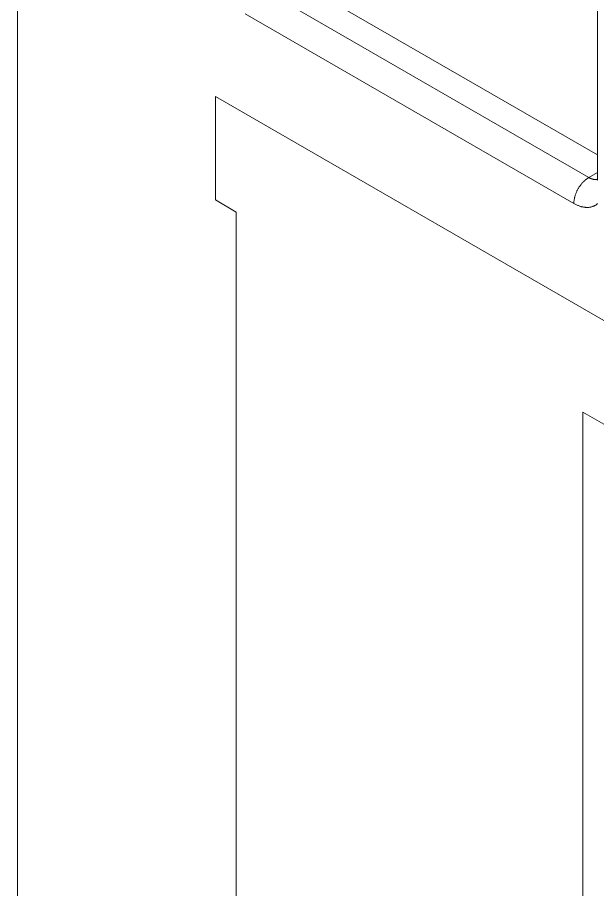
# Model space of a CAD drawing. Header units: inches. Extents: x 67578 to 72421, y -34894 to -31675.
# Drawn here: x 69204.72 to 69226.56, y -33349.2 to -33316.35 of the extents above; entities that cross this region are included whole.
import ezdxf

# ---------------------------------------------------------------- set-up
doc = ezdxf.new("R2010")
doc.units = ezdxf.units.IN
doc.header["$MEASUREMENT"] = 0

# ---------------------------------------------------------------- blocks, each defined once
blk = doc.blocks.new('ET200S')
at = {"lineweight": 0}
for p, q in [((42.434, 49.802), (42.434, -46.953)), ((56.166, 29.747), (56.166, 15.866)), ((56.166, 16.4), (48.746, 20.683)), ((55.959, 15.866), (48.18, 20.357)), ((55.605, 15.254), (47.827, 19.744)), ((47.12, 15.335), (47.12, 17.785)), ((47.12, 17.785), (56.312, 12.478)), ((55.959, 15.866), (56.166, 15.986)), ((56.161, 15.809), (56.157, 15.793)), ((56.166, 15.866), (56.161, 15.809)), ((47.12, 15.335), (47.615, 15.049)), ((47.615, -5.771), (47.615, 15.049)), ((55.817, 10.314), (56.312, 10.028)), ((55.817, -10.507), (55.817, 10.314))]:
    blk.add_line(p, q, dxfattribs=at)
for points in [[(55.605, 15.254), (55.605, 15.267), (55.606, 15.281), (55.607, 15.295), (55.608, 15.308), (55.61, 15.322), (55.612, 15.336), (55.614, 15.349), (55.617, 15.363), (55.619, 15.376), (55.622, 15.39), (55.626, 15.404), (55.63, 15.419), (55.635, 15.434), (55.639, 15.448), (55.644, 15.462), (55.649, 15.477), (55.655, 15.491), (55.66, 15.505), (55.666, 15.519), (55.673, 15.533), (55.679, 15.547), (55.686, 15.561), (55.694, 15.575), (55.701, 15.588), (55.709, 15.602), (55.717, 15.616), (55.725, 15.629), (55.733, 15.642), (55.742, 15.655), (55.751, 15.668), (55.76, 15.68), (55.769, 15.692), (55.778, 15.704), (55.788, 15.716), (55.797, 15.728), (55.807, 15.739), (55.817, 15.751), (55.828, 15.762), (55.839, 15.772), (55.849, 15.783), (55.86, 15.792), (55.87, 15.802), (55.88, 15.81), (55.891, 15.819), (55.902, 15.828), (55.913, 15.836), (55.924, 15.844), (55.935, 15.852), (55.947, 15.859), (55.959, 15.866)], [(56.112, 15.818), (56.108, 15.818), (56.104, 15.818), (56.099, 15.818), (56.095, 15.819), (56.091, 15.819), (56.087, 15.82), (56.083, 15.82), (56.079, 15.821), (56.074, 15.822), (56.07, 15.822), (56.066, 15.823), (56.062, 15.824), (56.058, 15.825), (56.054, 15.826), (56.05, 15.827), (56.046, 15.828), (56.042, 15.83), (56.037, 15.831), (56.033, 15.832), (56.028, 15.834), (56.023, 15.836), (56.018, 15.837), (56.013, 15.839), (56.009, 15.841), (56.004, 15.843), (55.999, 15.845), (55.995, 15.847), (55.99, 15.849), (55.986, 15.852), (55.981, 15.854), (55.977, 15.856), (55.972, 15.859), (55.968, 15.861), (55.963, 15.863), (55.959, 15.866)], [(56.163, 15.823), (56.161, 15.823), (56.159, 15.822), (56.157, 15.822), (56.155, 15.821), (56.153, 15.821), (56.151, 15.821), (56.149, 15.82), (56.147, 15.82), (56.145, 15.82), (56.143, 15.819), (56.141, 15.819), (56.139, 15.819), (56.137, 15.819), (56.135, 15.819), (56.133, 15.818), (56.131, 15.818), (56.129, 15.818), (56.126, 15.818), (56.124, 15.818), (56.122, 15.818), (56.12, 15.818), (56.118, 15.818), (56.116, 15.818), (56.114, 15.818), (56.112, 15.818)], [(56.167, 15.25), (56.158, 15.242), (56.149, 15.235), (56.141, 15.228), (56.132, 15.222), (56.123, 15.215), (56.114, 15.21), (56.105, 15.204), (56.095, 15.199), (56.086, 15.194), (56.076, 15.189), (56.066, 15.185), (56.056, 15.181), (56.046, 15.177), (56.034, 15.173), (56.022, 15.17), (56.01, 15.167), (55.998, 15.164), (55.986, 15.162), (55.974, 15.161), (55.961, 15.159), (55.949, 15.158), (55.937, 15.158), (55.924, 15.157), (55.912, 15.157), (55.898, 15.158), (55.884, 15.159), (55.871, 15.16), (55.857, 15.162), (55.843, 15.164), (55.83, 15.166), (55.816, 15.169), (55.803, 15.172), (55.789, 15.175), (55.776, 15.179), (55.763, 15.183), (55.746, 15.189), (55.73, 15.194), (55.714, 15.201), (55.698, 15.207), (55.682, 15.214), (55.666, 15.221), (55.651, 15.229), (55.635, 15.237), (55.62, 15.245), (55.605, 15.254)]]:
    blk.add_lwpolyline(points, dxfattribs=at)

msp = doc.modelspace()

# ---------------------------------------------------------------- block references
at = {"xscale": 1.59100124616462, "yscale": 1.59100124616462, "zscale": 1.59100124616462}
msp.add_blockref('ET200S', (69137.204, -33347.624), dxfattribs=at)

doc.saveas('drawing.dxf')
